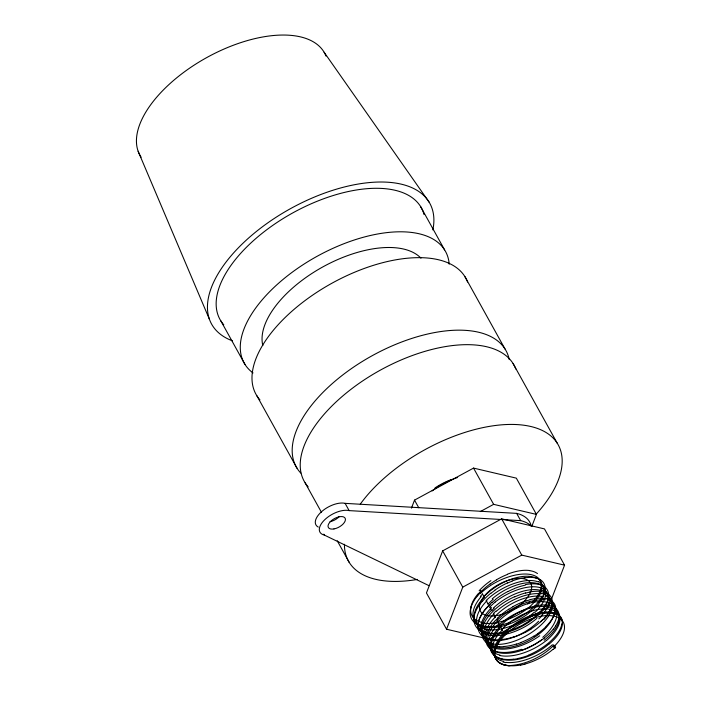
<?xml version="1.0" encoding="UTF-8"?>
<svg xmlns="http://www.w3.org/2000/svg" width="701" height="701" viewBox="0 0 701 701"><rect width="100%" height="100%" fill="white"/><g stroke="black" fill="none" stroke-linecap="round" stroke-linejoin="round"><path stroke-width="1.05" d="M478.056 625.248L478.091 628.114M559.056 617.616L559.161 615.075M470.45 609.879L471.282 606.715M490.376 643.316L491.182 640.258M551.897 605.594L550.925 608.459M486.941 634.309L488.168 631.119M411.443 508.137L414.528 500.12L473.534 468.093L516.33 478.143L536.423 514.403L531.796 526.425M442.664 550.881L426.453 592.967L446.555 629.226L489.342 639.277L548.348 607.25L564.559 565.155L544.467 528.904L501.671 518.845L442.664 550.881L462.765 587.14L446.555 629.226M547.604 601.02L546.21 603.99M476.873 596.726L479.668 593.388M496.597 630.585L499.305 627.351M494.766 621.288L497.815 618.08M544.949 617.555L542.031 620.595M504.755 664.969L509.452 665.775A38.371 19.304 -29 0 1 502.521 637.814A38.371 19.304 -29 0 1 553.028 615.951A38.371 19.304 -29 0 1 554.123 646.445L552.905 646.156C541.812 656.741 527.205 663.978 511.861 665.415M539.051 613.209L535.792 616.205M553.282 649.363L554.885 647.934A1.919 0.841 47.3 0 0 555.35 646.734A1.919 0.841 47.3 0 0 553.369 644.946L554.123 646.445M491.988 602.562L495.633 599.504M490.998 593.248L494.888 590.321M510.407 627.29L514.14 624.477M544.388 638.024L540.664 640.767M537.904 633.625L533.925 636.245M480.308 511.581L493.635 504.343L536.423 514.403M462.765 587.14L521.772 555.104L564.559 565.155M507.655 583.004L512.054 581.173M520.913 642.659L516.427 644.201M525.899 601.029L530.122 599.784M525.61 593.072L529.763 592.117M506.183 631.689L501.732 632.688M524.935 664.189L520.668 665.144M498.823 625.756L494.468 626.449M517.785 658.668L513.588 659.343M509.916 665.626L511.756 665.424M541.724 598.33L545.028 598.619M318.28 527.082A19.181 9.648 -29 0 1 321.663 511.607A19.181 9.648 -29 0 1 345.12 503.353L516.655 513.377A57.552 28.951 -29 0 1 531.244 526.004M429.082 585.703L324.318 535.065A19.181 9.648 -29 0 1 324.502 519.958A19.181 9.648 -29 0 1 349.133 510.608L520.677 520.633A57.552 28.951 -29 0 1 531.56 526.381M489.491 633.371L485.986 632.81M540.848 591.583L543.88 592.179A40.071 18.997 -29.9 0 1 550.399 596.139A39.405 18.594 -29.2 0 1 551.564 598.137A40.159 18.953 -28.8 0 1 551.783 605.629M505.763 662.62L503.152 662.068M482.814 626.195L479.589 625.318M538.245 578.842L540.629 580.042M555.832 613.445L558.127 614.602A39.063 18.445 -29.4 0 1 562.123 620.026A38.327 18.103 -28.6 0 1 562.421 623.601M489.596 644.657L487.09 643.203M537.501 573.584L536.431 572.883A40.614 19.365 -30.3 0 0 529.535 570.64M554.351 607.478L556.305 608.924A39.466 18.62 -29.2 0 1 559.091 615.101M483.594 636.92L481.447 635.185A40.29 21.494 -28.8 0 1 478.038 628.131M324.125 52.26L429.257 202.352M464.842 276.518L505.035 349.028M513.071 363.53L557.286 443.295M420.495 206.392L444.609 249.898M516.655 513.377L520.677 520.633M473.534 468.093L493.635 504.343M501.671 518.845L521.772 555.104M480.649 590.628L480.904 591.083M482.507 593.984L484.522 597.611M488.133 604.131L486.126 600.512A38.415 18.191 -29.8 0 1 538.254 581.953M489.745 607.04L491.752 610.659M493.364 613.559L495.37 617.187M496.983 620.087L498.989 623.715M500.602 626.615L502.608 630.234M504.212 633.143L505.219 634.948M414.528 500.12L418.76 507.752M345.12 503.353L349.133 510.608M220.841 320.892L244.964 364.397M256.881 395.785L297.075 468.294M305.11 482.796L321.426 512.238M337.216 540.725L349.326 562.561M323.818 534.153L324.318 535.065M138.141 151.258L209.459 319.349M262.822 345.549A91.13 45.837 -29 0 1 322.775 266.941A91.13 45.837 -29 0 1 420.959 258.17M504.238 633.143A38.415 18.191 -29.8 0 1 556.34 614.584M504.702 665.03A38.415 19.908 -31.1 0 1 505.018 633.345M554.885 647.934A1.919 0.841 47.3 0 1 552.905 646.156M553.036 649.284A38.389 18.848 -26.8 0 1 537.825 659.15A38.774 19.619 -26.6 0 1 524.97 664.031M520.729 664.986A38.721 20.136 -27 0 1 509.031 665.678A38.056 20.057 -27.5 0 1 505.605 665.231M505.666 665.161A38.809 20.574 -27.9 0 1 497.868 661.437A38.108 20.329 -28.7 0 1 495.493 658.458A38.792 20.697 -29 0 1 494.074 652.132M493.96 652.175A38.511 20.495 -29.8 0 1 502.056 634.904M502.223 634.94A38.905 20.215 -31 0 1 510.284 627.211M514.035 624.372A38.949 19.689 -31.4 0 1 526.398 617.301M526.407 617.415A38.222 18.883 -31.3 0 1 532.751 614.891M532.778 614.759A38.914 19.093 -31.2 0 1 542.951 612.341M542.889 612.446A38.283 18.471 -30.8 0 1 546.596 612.122M546.675 612.017A38.976 18.655 -30.5 0 1 555.911 613.384M561.878 623.785A38.827 18.375 -28.3 0 1 528.668 655.067M528.685 655.277A39.168 19.935 -26.7 0 1 517.846 658.511M513.658 659.185A39.212 20.487 -27.1 0 1 502.415 658.993M502.345 659.063A38.485 20.39 -27.8 0 1 497.824 657.669M497.885 657.617A39.168 20.82 -28.1 0 1 492.452 653.569A38.529 20.557 -28.8 0 1 491.129 651.395A39.265 20.951 -29.3 0 1 490.279 643.343M491.05 640.285A39.265 20.741 -30.4 0 1 496.439 630.567M499.138 627.316A39.344 20.338 -31.1 0 1 509.452 618.168M509.539 618.247A38.634 19.558 -31.4 0 1 515.542 614.321M515.489 614.216A39.317 19.759 -31.4 0 1 526.153 609.011M526.171 608.766A39.028 19.242 -31.2 0 1 547.744 605.2M547.656 605.305A39.431 18.804 -30.3 0 1 554.412 607.434M558.96 617.651A39.431 18.699 -28.1 0 1 555.42 626.186M555.543 626.168A38.792 18.585 -27.5 0 1 553.387 629.174M553.247 629.174A39.493 19.085 -27.2 0 1 544.23 637.963M540.532 640.67A39.58 19.663 -26.7 0 1 528.09 647.584M528.125 647.698A38.835 19.742 -26.7 0 1 521.491 650.248M521.526 649.301A39.326 20.136 -26.7 0 1 486.056 641.678A39.668 21.144 -29.5 0 1 486.818 634.335M488.019 631.145A39.712 20.907 -30.5 0 1 494.608 621.261M497.657 618.028A39.668 20.399 -31.2 0 1 508.786 609.178M508.856 609.265A39.002 19.698 -31.4 0 1 513.001 606.759M512.948 606.645A39.755 19.856 -31.4 0 1 525.925 600.871M530.193 599.618A39.747 19.286 -30.9 0 1 541.829 598.207M545.133 598.514A39.817 18.927 -30.1 0 1 552.59 601.695M552.563 601.712A39.098 18.454 -29.3 0 1 554.728 604.411A39.791 18.769 -29 0 1 555.656 610.308M555.516 610.352A39.501 18.69 -28.3 0 1 546.114 626.361M546.307 626.387A39.896 19.374 -27 0 1 537.763 633.538M533.812 636.131A39.931 19.961 -26.6 0 1 520.896 642.502M516.444 644.035A39.887 20.531 -26.8 0 1 503.546 646.55M503.484 646.664A39.23 20.513 -27.2 0 1 499.533 646.734M499.611 646.637A39.939 21.039 -27.5 0 1 489.666 644.587M487.151 643.159A40.018 21.337 -28.5 0 1 482.498 636.894A39.265 20.934 -29.4 0 1 481.999 632.81M481.938 632.837A39.966 21.267 -29.7 0 1 483.725 625.117M483.234 625.213A39.729 20.977 -30.4 0 1 514.753 596.665M514.779 596.875A40.088 19.9 -31.3 0 1 525.662 592.906M529.851 591.951A40.123 19.374 -30.8 0 1 540.944 591.469M550.776 608.494A40.141 19.155 -27.7 0 1 544.773 617.546M541.855 620.56A40.211 19.637 -26.9 0 1 530.99 628.981M531.078 629.06A39.484 19.707 -26.6 0 1 524.742 632.653M524.69 632.547A40.176 20.206 -26.6 0 1 513.588 637.165M513.605 636.92A39.869 20.425 -26.7 0 1 491.112 639.47M490.998 639.592A40.264 21.284 -27.7 0 1 483.655 636.876M477.968 625.283A40.246 21.38 -29.9 0 1 481.009 615.741M481.114 615.732A39.58 20.828 -30.6 0 1 483.164 612.394M483.042 612.394A40.29 21.039 -30.9 0 1 491.839 602.501M495.502 599.416A40.36 20.522 -31.3 0 1 507.936 591.46M507.962 591.574A39.598 19.681 -31.3 0 1 514.525 588.568M514.534 588.437A40.299 19.891 -31.3 0 1 525.321 585.169M525.61 584.59A40.045 19.418 -30.9 0 1 548.585 594.299M548.69 594.246A40.404 19.085 -28.5 0 1 547.472 601.046M546.044 604.017A40.43 19.365 -27.5 0 1 538.867 613.173M535.625 616.153A40.369 19.821 -26.8 0 1 523.997 624.223M524.068 624.319A39.694 19.865 -26.6 0 1 519.721 626.598M519.678 626.484A40.448 20.46 -26.6 0 1 506.218 631.531M501.793 632.53A40.421 21.021 -27 0 1 489.587 633.248M486.082 632.714A40.483 21.459 -27.9 0 1 477.942 628.823M477.907 628.85A39.747 21.205 -28.7 0 1 475.462 625.721A40.439 21.582 -29 0 1 473.981 619.123M473.867 619.167A40.123 21.354 -29.8 0 1 482.306 601.178M482.472 601.213A40.509 21.056 -31 0 1 490.866 593.16M494.775 590.207A40.527 20.487 -31.4 0 1 507.638 582.846M512.072 580.998A40.474 19.856 -31.2 0 1 524.856 577.685M524.786 577.799A39.799 19.207 -30.8 0 1 528.65 577.466M528.729 577.361A40.509 19.391 -30.5 0 1 538.324 578.772M540.69 579.999A40.57 19.164 -29.4 0 1 544.782 585.668A39.799 18.796 -28.6 0 1 545.089 589.392M545.019 589.418A40.5 19.164 -28.3 0 1 542.714 596.551M542.153 596.639A40.237 19.207 -27.7 0 1 510.091 621.997M510.109 622.243A40.579 20.653 -26.7 0 1 498.875 625.599M494.547 626.3A40.597 21.214 -27.1 0 1 482.91 626.089M479.677 625.239A40.527 21.538 -28.1 0 1 472.597 620.481A39.843 21.258 -28.8 0 1 471.23 618.229A40.597 21.652 -29.3 0 1 470.345 609.914M471.151 606.751A40.562 21.433 -30.4 0 1 476.706 596.709M479.502 593.353A40.614 21.004 -31.1 0 1 490.148 583.915M490.236 583.986A39.869 20.18 -31.4 0 1 496.431 579.937M496.378 579.832A40.562 20.382 -31.4 0 1 507.375 574.461M507.401 574.207A40.237 19.838 -31.2 0 1 529.632 570.535M501.381 629.997A38.415 19.847 -31.1 0 1 555.21 611.193M503.756 661.437A38.415 20.364 -27.9 0 1 502.17 630.129M555.639 610.886A38.415 18.165 -29.6 0 1 546.526 640.477M546.429 640.416A38.415 18.874 -26.8 0 1 499.682 655.461M499.997 655.067A38.415 20.382 -28 0 1 496.369 626.23M496.65 626.273A38.415 19.979 -31 0 1 498.946 623.697M496.729 623.329A38.415 19.838 -31.1 0 1 547.937 602.518A38.415 19.838 -31.1 0 1 542.767 637.332M498.429 629.095A38.415 19.908 -31.1 0 1 500.645 626.624M497.885 626.151A38.415 18.927 -26.8 0 1 550.627 607.469A38.415 18.927 -26.8 0 1 544.151 640.267M500.926 658.607A38.415 20.04 -30.9 0 1 499.252 629.218M549.111 643.86A38.415 20.32 -27.7 0 1 500.558 658.984M556.778 614.216A38.415 18.831 -26.8 0 1 549.295 643.904M539.709 635.781A38.415 19.015 -26.7 0 1 493.968 647.952M493.977 647.926A38.415 20.417 -28.1 0 1 495.16 617.187M494.485 617.003A38.415 19.83 -31.2 0 1 541.417 596.279M494.924 651.325A38.415 19.952 -31 0 1 497.973 620.35M542.25 639.356A38.415 20.399 -28 0 1 494.836 651.387M489.403 643.632A38.415 19.908 -31.1 0 1 493.995 613.726M493.408 613.577A38.415 19.794 -31.2 0 1 495.949 611.062M546.701 598.558A38.415 20.434 -28.2 0 1 539.279 633.835A38.415 20.434 -28.2 0 1 488.676 644.131M542.907 599.443A38.415 18.279 -30.2 0 1 545.317 599.776M497.368 620.113A38.415 18.375 -30.4 0 1 542.399 600.038M541.26 596.463A38.415 18.331 -30.3 0 1 543.766 596.823M545.08 595.666A38.415 18.244 -30 0 1 536.274 629.069A38.415 18.244 -30 0 1 486.985 641.38M488.334 640.372A38.415 20.46 -28.4 0 1 491.191 610.518M491.708 610.65A38.415 19.873 -31.1 0 1 494.161 608.214M493.478 607.986A38.415 19.751 -31.2 0 1 540.164 590.216M540.664 589.813A38.415 18.244 -30 0 1 540.9 616.494M541.207 616.521A38.415 18.647 -27.1 0 1 538.806 618.878M536.913 618.326A38.415 18.787 -26.9 0 1 487.09 634.668A38.415 18.787 -26.9 0 1 490.122 604.709M488.045 604.113A38.415 19.856 -31.1 0 1 493.206 599.267M538.613 621.252A38.415 19.926 -31.1 0 1 489.894 639.654A38.415 19.926 -31.1 0 1 491.629 607.583M489.841 607.057A38.415 19.698 -31.3 0 1 495.072 602.177M542.837 619.518A38.415 18.717 -27 0 1 540.506 621.805M541.566 593.423A38.415 18.585 -27.1 0 1 543.766 619.614M496.387 611.211A38.415 18.305 -30.2 0 1 541.119 593.861M492.242 598.785A38.415 19.61 -31.3 0 1 538.981 584.091M539.095 584.012A38.415 18.208 -29.9 0 1 535.1 612.288M534.346 612.131A38.415 18.796 -26.9 0 1 487.887 629.77M487.703 629.962A38.415 20.294 -27.6 0 1 485.083 629.41M485.653 628.823A38.415 20.382 -27.9 0 1 484.084 597.497M483.296 597.366A38.415 19.847 -31.1 0 1 537.124 578.562M486.617 632.398A38.415 19.917 -31.1 0 1 486.915 600.713M489.167 632.907A38.415 20.347 -27.8 0 1 486.643 632.363M537.115 615.39A38.415 20.25 -27.5 0 1 488.667 633.432M540.094 587.517A38.415 18.673 -27 0 1 537.974 615.496M495.029 602.141A38.415 18.226 -29.9 0 1 540.024 587.596M537.553 578.255A38.415 18.165 -29.6 0 1 528.44 607.846M528.344 607.785A38.415 18.874 -26.8 0 1 481.596 622.83M481.902 622.435A38.415 20.382 -28 0 1 478.284 593.598M478.564 593.642A38.415 19.979 -31 0 1 480.86 591.074M479.133 590.759A38.415 19.838 -31.1 0 1 490.902 580.621M480.343 596.463A38.415 19.908 -31.1 0 1 482.551 593.992M480.351 593.607A38.415 18.699 -27 0 1 530.105 574.434A38.415 18.699 -27 0 1 531.928 602.492M482.84 625.975A38.415 20.04 -30.9 0 1 481.166 596.595M531.025 611.228A38.415 20.32 -27.7 0 1 482.472 626.361M538.692 581.585A38.415 18.831 -26.8 0 1 531.209 611.272M529.711 602.238A38.415 18.927 -26.8 0 1 527.748 603.964M435.023 487.922A38.415 18.927 -26.8 0 1 451.716 479.484M552.397 644.745A38.415 18.769 -26.9 0 1 505.982 662.392M300.825 473.105A119.906 60.312 -29 0 1 373.361 355.056A119.906 60.312 -29 0 1 509.233 359.595M259.931 399.842A119.906 60.312 -29 0 1 329.549 284.562A119.906 60.312 -29 0 1 467.585 282.021M360.253 504.185A119.906 60.312 -29 0 1 516.944 424.578A119.906 60.312 -29 0 1 536.379 513.947M417.454 579.42A119.906 60.312 -29 0 1 344.436 544.265M308.168 486.853A119.906 60.312 -29 0 1 377.778 371.574A119.906 60.312 -29 0 1 515.813 369.033M432.114 490.945A43.164 21.713 -29 0 1 457.639 477.495M339.354 516.462A9.595 4.828 -29 0 1 330.005 521.675M253.026 372.932A115.113 57.903 -29 0 1 316.721 256.505A115.113 57.903 -29 0 1 449.201 264.207M223.777 324.782A115.113 57.903 -29 0 1 293.193 212.675A115.113 57.903 -29 0 1 424.052 214.55M141.12 157.182A105.518 53.074 -29 0 1 207.575 57.114A105.518 53.074 -29 0 1 326.009 56.089M232.495 340.861A124.699 62.731 -29 0 1 290.345 208.732A124.699 62.731 -29 0 1 432.85 229.902M333.948 528.94A9.595 4.828 -29 0 0 345.269 518.503A9.595 4.828 -29 0 0 330.968 521.062A9.595 4.828 -29 0 0 333.948 528.94M497.228 615.504A28.776 14.476 -29 0 0 531.174 584.196A28.776 14.476 -29 0 0 488.273 591.872A28.776 14.476 -29 0 0 497.228 615.504"/></g></svg>
